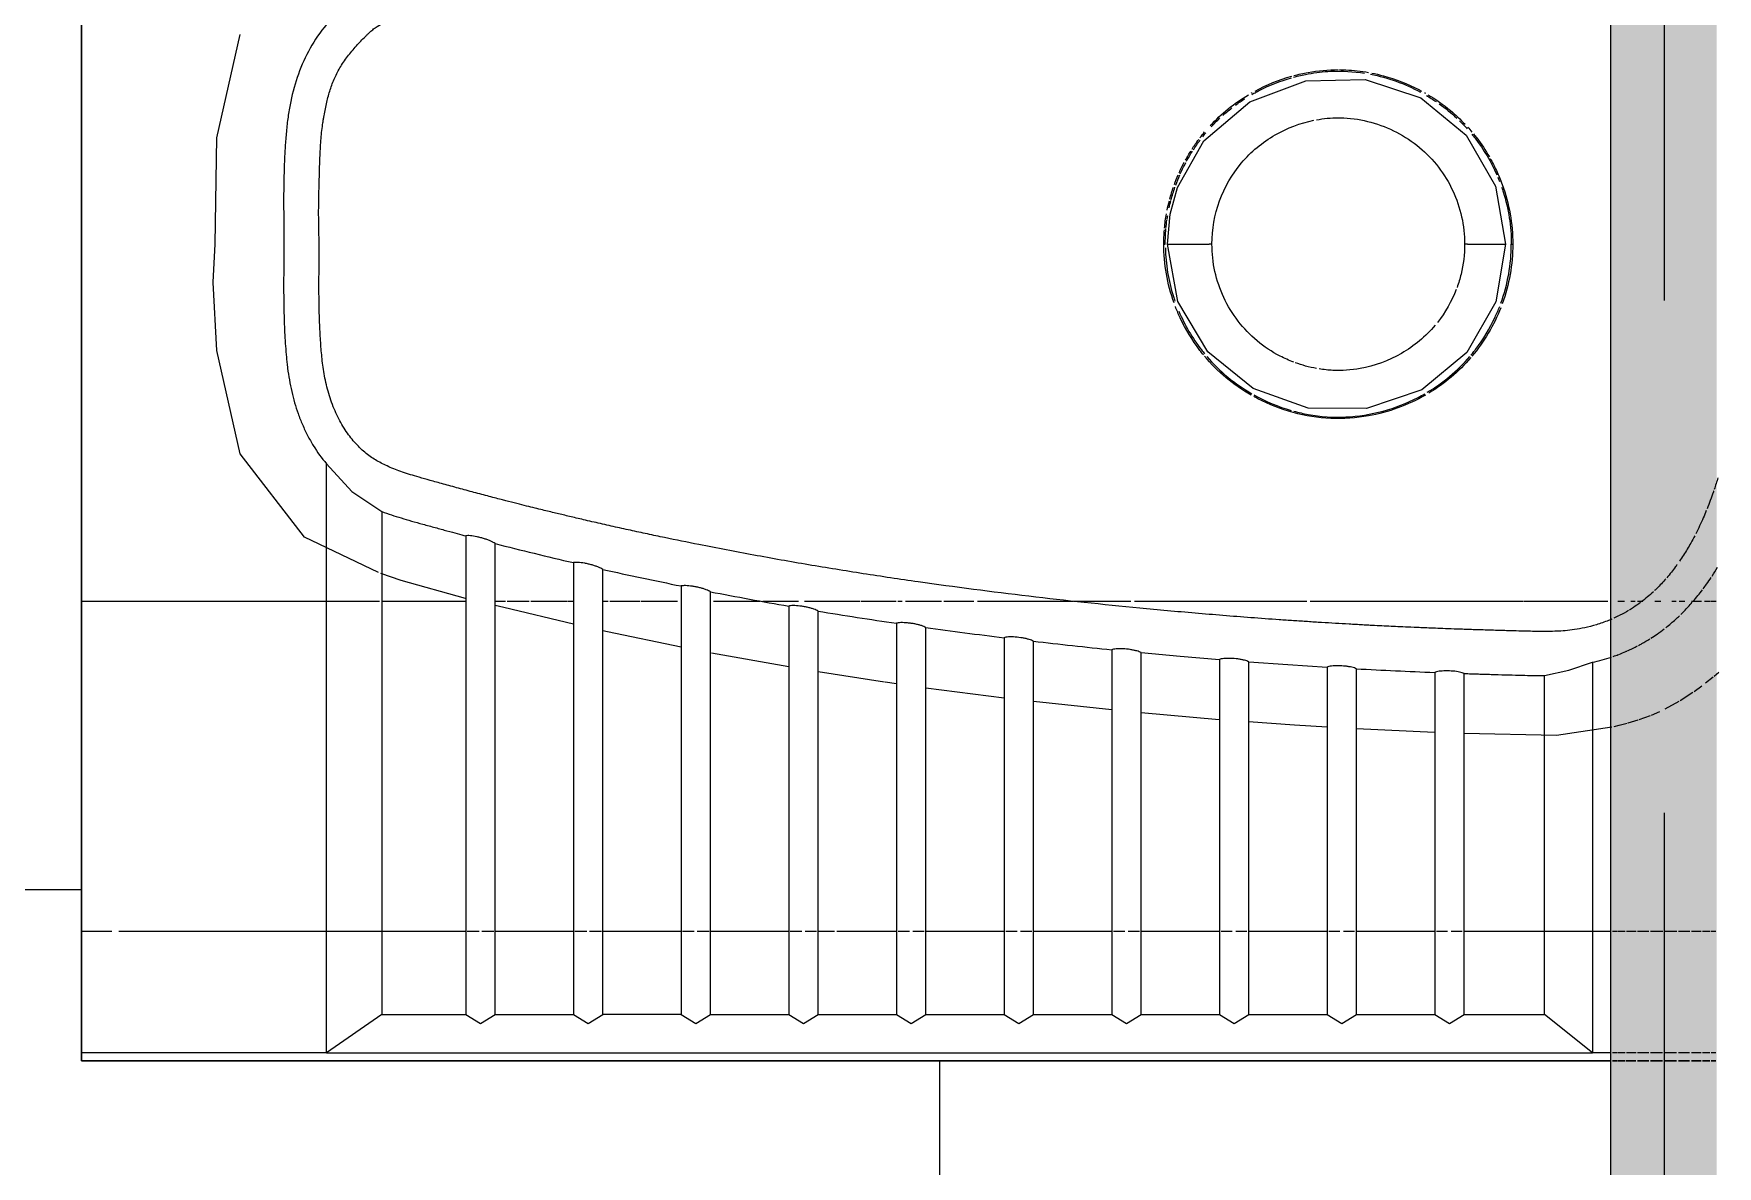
# Model space of a CAD drawing. Header units: millimetres. Extents: x -4000 to 187956, y -58990 to 162485.
# Drawn here: x 11645 to 12166, y 139014 to 139365 of the extents above; entities that cross this region are included whole.
import ezdxf

# ---------------------------------------------------------------- set-up
doc = ezdxf.new("R2010")
doc.units = ezdxf.units.MM
doc.linetypes.add('Dash 1_16_', pattern=[317.5, 158.75, -158.75])
for name, color, linetype, lineweight in [('A-FLOR', 192, 'Continuous', 13), ('A-FLOR-PATT', 8, 'Continuous', 13), ('P-PIPE', 3, 'Continuous', 9), ('P-PIPE-CNTR', 3, 'Continuous', 9), ('P-SANR-FIXT', 6, 'Continuous', 9)]:
    doc.layers.add(name, color=color, linetype=linetype, lineweight=lineweight)

# ---------------------------------------------------------------- blocks, each defined once
blk = doc.blocks.new('WCPan-SquattingPan-Vitra-ArkitektSeries-5952 - CMPX502N-V750-0_000')
at = {"layer": 'P-SANR-FIXT', "color": 253}
for p, q in [((110.55, 114.68), (110.55, 116.21)), ((0, 52.76), (0, 52.99)), ((0, -54.66), (0, -54.43)), ((110.55, -112.6), (110.55, -83.11)), ((110.55, -123.01), (110.55, -113.71)), ((110.55, -134.93), (110.55, -123.75)), ((110.55, -137.32), (110.55, -135.93)), ((110.55, -148.62), (110.55, -137.83)), ((110.55, -166.21), (110.55, -148.92)), ((110.55, -179.1), (110.55, -168.05)), ((110.55, -194.42), (110.55, -179.98)), ((110.55, -216.97), (110.55, -205.52)), ((110.55, -226.51), (110.55, -217.24)), ((110.55, -228.71), (110.55, -227.03)), ((110.55, -239.63), (110.55, -237.81)), ((110.55, -250.97), (110.55, -239.87)), ((110.55, -258.37), (110.55, -251.55)), ((110.55, -262.07), (110.55, -258.87)), ((11.76, -349.37), (0.01, -348.78)), ((32.93, -348.27), (11.92, -349.37)), ((-110.49, -390.25), (110.55, -390.25)), ((212.95, -390.25), (110.55, -390.25)), ((212.95, -390.25), (252.96, -390.25))]:
    blk.add_line(p, q, dxfattribs=at)
at = {"layer": 'P-SANR-FIXT', "color": 13}
for p, q in [((132.65, 117.06), (133.91, 115.59)), ((212.95, 116.15), (212.95, 114.68)), ((252.96, 114.68), (252.96, 116.12)), ((252.96, 112.02), (252.96, 114.32)), ((252.96, 108.57), (252.96, 111.55)), ((252.96, 104.54), (252.96, 108.02)), ((252.96, 100.22), (252.96, 103.95)), ((252.96, 95.89), (252.96, 99.63)), ((252.96, 91.87), (252.96, 95.35)), ((252.96, 88.41), (252.96, 91.39)), ((212.95, 85.55), (212.95, 84.08)), ((252.96, 85.75), (252.96, 88.05)), ((252.96, 84.08), (252.96, 85.53))]:
    blk.add_line(p, q, dxfattribs=at)
at = {"layer": 'P-SANR-FIXT', "color": 243}
for p, q in [((134.1, 115.35), (136.04, 112.94)), ((136.93, 111.77), (138.65, 109.38)), ((212.95, 114.36), (212.95, 112.02)), ((212.95, 111.61), (212.95, 108.57)), ((138.92, 108.99), (141.43, 105.1)), ((141.69, 104.66), (144.05, 100.38)), ((212.95, 108.08), (212.95, 104.54)), ((212.95, 104.02), (212.95, 100.22)), ((212.95, 99.69), (212.95, 95.89)), ((144.85, 98.72), (145.99, 96.11)), ((146.13, 95.75), (147.4, 92.27)), ((212.95, 95.41), (212.95, 91.87)), ((147.5, 91.94), (148.43, 88.87)), ((212.95, 91.45), (212.95, 88.41)), ((110.55, 85.75), (110.55, 87.84)), ((148.5, 88.62), (149.12, 86.21)), ((149.16, 86.05), (149.51, 84.53)), ((212.95, 88.09), (212.95, 85.75))]:
    blk.add_line(p, q, dxfattribs=at)
at = {"layer": 'P-SANR-FIXT', "color": 16}
for p, q in [((250.56, 116.12), (250.56, 114.68)), ((250.56, 114.32), (250.56, 112.02)), ((250.56, 111.56), (250.56, 108.57)), ((250.56, 108.02), (250.56, 104.54)), ((250.56, 103.95), (250.56, 100.22)), ((250.56, 99.63), (250.56, 95.89)), ((250.56, 95.35), (250.56, 91.87)), ((250.56, 91.4), (250.56, 88.41)), ((250.56, 88.05), (250.56, 85.75)), ((250.56, 85.53), (250.56, 84.08))]:
    blk.add_line(p, q, dxfattribs=at)
at = {"layer": 'P-SANR-FIXT', "color": 9}
for p, q in [((110.55, 112.66), (110.55, 114.46)), ((110.55, 108.57), (110.55, 111.74)), ((110.55, 104.72), (110.55, 106.57)), ((110.55, 102.5), (110.55, 103.79)), ((110.55, 97.22), (110.55, 99.08)), ((110.55, 91.87), (110.55, 93.48)), ((110.55, 89.78), (110.55, 91.17))]:
    blk.add_line(p, q, dxfattribs=at)
at = {"layer": 'P-SANR-FIXT', "color": 252}
for p, q in [((212.95, 83.51), (212.95, 38.12)), ((252.96, -390.25), (252.96, 83.51)), ((110.55, 56.6), (110.55, 82.66)), ((110.55, -9.6), (110.55, 56.41)), ((212.95, 37.56), (212.95, 34.16)), ((212.95, 33), (212.95, 29.59)), ((151.27, 29.02), (150.15, 4.79)), ((212.95, 29.03), (212.95, 4.77)), ((212.95, 4.22), (212.95, 0.8)), ((149.63, -4.32), (149, -14.37)), ((212.95, -0.34), (212.95, -3.77)), ((212.95, -4.33), (212.95, -28.59)), ((110.55, -63.98), (110.55, -10.59)), ((149, -14.45), (148.01, -28.61)), ((212.95, -29.13), (212.95, -32.57)), ((212.95, -33.69), (212.95, -37.13)), ((0, -39.97), (0, -40.86)), ((147.31, -37.71), (145.19, -61.94)), ((212.95, -37.68), (212.95, -61.94)), ((212.95, -62.46), (212.95, -65.94)), ((110.55, -82.91), (110.55, -65.09)), ((212.95, -67.02), (212.95, -70.5)), ((144.31, -71.03), (141.71, -95.3)), ((212.95, -71.04), (212.95, -95.3)), ((212.95, -95.8), (212.95, -99.31)), ((212.95, -100.36), (212.95, -103.87)), ((140.63, -104.4), (137.5, -128.65)), ((212.95, -104.39), (212.95, -128.65)), ((212.95, -129.14), (212.95, -132.68)), ((212.95, -133.69), (212.95, -137.24)), ((136.22, -137.75), (135.72, -141.19)), ((212.95, -137.74), (212.95, -156.17)), ((135.69, -141.39), (132.5, -162.01)), ((212.95, -156.87), (212.95, -162)), ((212.95, -162.47), (212.95, -166.05)), ((130.99, -171.1), (126.68, -195)), ((212.95, -167.03), (212.95, -170.61)), ((212.95, -171.1), (212.95, -195.36)), ((212.95, -195.8), (212.95, -199.43)), ((212.95, -200.36), (212.95, -203.99)), ((212.95, -204.45), (212.95, -228.71)), ((212.95, -229.13), (212.95, -232.8)), ((212.95, -233.69), (212.95, -237.36)), ((212.95, -237.81), (212.95, -262.07)), ((212.95, -262.46), (212.95, -266.18)), ((110.55, -297.17), (110.55, -271.16)), ((212.95, -267.01), (212.95, -270.74)), ((212.95, -271.16), (212.95, -378.62)), ((110.55, -390.25), (110.55, -297.89)), ((64.91, -341.07), (32.93, -348.27)), ((212.95, -380.83), (212.95, -390.25)), ((250.56, -390.25), (252.96, -390.25))]:
    blk.add_line(p, q, dxfattribs=at)
at = {"layer": 'P-SANR-FIXT', "color": 250}
for p, q in [((250.56, 83.51), (250.56, 77.95)), ((129.51, 77.95), (250.56, 77.95)), ((250.56, 77.95), (238.61, 63.05)), ((250.56, -314.32), (250.56, 77.95)), ((238.61, 63.05), (133.65, 63.05)), ((238.61, 38.12), (238.61, 63.05)), ((0, 39.21), (0, 38.3)), ((238.61, 38.12), (133, 38.12)), ((132.67, 29.03), (238.61, 29.03)), ((238.61, 4.77), (238.61, 29.03)), ((238.61, 4.77), (131.54, 4.77)), ((131.02, -4.33), (238.61, -4.33)), ((238.61, -28.59), (238.61, -4.33)), ((238.61, -28.59), (129.37, -28.59)), ((128.66, -37.68), (238.61, -37.68)), ((238.61, -61.94), (238.61, -37.68)), ((238.61, -61.94), (126.53, -61.94)), ((125.63, -71.04), (238.61, -71.04)), ((238.61, -95.3), (238.61, -71.04)), ((238.61, -95.3), (123, -95.3)), ((121.91, -104.39), (238.61, -104.39)), ((238.61, -128.65), (238.61, -104.39)), ((238.61, -128.65), (118.75, -128.65)), ((117.45, -137.74), (238.61, -137.74)), ((238.61, -162), (238.61, -137.74)), ((238.61, -162), (113.67, -162)), ((112.13, -171.1), (238.61, -171.1)), ((238.61, -195.36), (238.61, -171.1)), ((238.61, -195.36), (107.69, -195.36)), ((105.9, -204.45), (238.61, -204.45)), ((238.61, -204.45), (238.61, -228.71)), ((238.61, -228.71), (100.75, -228.71)), ((98.67, -237.81), (238.61, -237.81)), ((238.61, -262.07), (238.61, -237.81)), ((238.61, -262.07), (92.74, -262.07)), ((90.37, -271.16), (238.61, -271.16)), ((238.61, -297.17), (238.61, -271.16)), ((82.82, -297.17), (238.61, -297.17)), ((238.61, -297.17), (250.56, -314.32)), ((250.56, -314.32), (68.02, -314.32)), ((250.56, -314.32), (250.56, -390.25)), ((250.56, -390.25), (-250.56, -390.25))]:
    blk.add_line(p, q, dxfattribs=at)
at = {"layer": 'P-SANR-FIXT', "color": 254}
for p, q in [((0, 52.99), (0, 53.21)), ((0, -54.89), (0, -54.66))]:
    blk.add_line(p, q, dxfattribs=at)
at = {"layer": 'P-SANR-FIXT', "color": 252, "flags": 128}
for points in [[(149.64, 83.95), (152.19, 66.81), (151.63, 38.12)], [(124.85, -204.47), (120.1, -227.27), (119.78, -228.72)], [(117.74, -237.83), (112.6, -259.36), (111.93, -262.08)], [(109.75, -271.26), (104.15, -291.21), (102, -297.45)], [(101.74, -298.21), (90.78, -321.14), (64.92, -341.06)], [(0.01, -348.78), (-32.91, -348.27), (-64.9, -341.07)]]:
    blk.add_lwpolyline(points, dxfattribs=at)
at = {"layer": 'P-SANR-FIXT', "color": 250, "flags": 128}
for points in [[(133.65, 63.05), (131.99, 70.57), (129.51, 77.95)], [(0, -53.77), (-9.27, -52.94), (-17.51, -50.68), (-31.97, -42.5), (-44.1, -28.22), (-50.58, -10.93), (-50.98, 7.48), (-45.36, 24.77), (-33.81, 38.73), (-18, 47.85), (0, 51.01)], [(0, 51.01), (17.83, 47.93), (33.56, 38.99), (45.09, 25.06), (50.96, 7.94), (50.77, -10.15), (44.67, -27.2), (33.31, -41.29), (17.8, -50.59), (0, -53.77)], [(238.61, 29.03), (241.4, 33.57), (238.61, 38.12)], [(238.61, -4.33), (241.4, 0.22), (238.61, 4.77)], [(129.37, -28.59), (130.24, -16.46), (131.02, -4.33)], [(238.61, -37.68), (241.4, -33.13), (238.61, -28.59)], [(126.53, -61.94), (127.64, -49.82), (128.66, -37.68)], [(238.61, -71.04), (241.4, -66.49), (238.61, -61.94)], [(238.61, -104.39), (241.4, -99.84), (238.61, -95.3)], [(238.61, -137.74), (241.4, -133.2), (238.61, -128.65)], [(238.61, -171.1), (241.4, -166.55), (238.61, -162)], [(238.61, -204.45), (241.4, -199.91), (238.61, -195.36)], [(238.61, -237.81), (241.4, -233.26), (238.61, -228.71)], [(238.61, -271.16), (241.4, -266.61), (238.61, -262.07)], [(68.02, -314.32), (76.62, -306.47), (82.82, -297.17)]]:
    blk.add_lwpolyline(points, dxfattribs=at)
at = {"layer": 'P-SANR-FIXT', "color": 250}
blk.add_arc((-1176.21, 51.26), 1307.39, 350.61189, 351.68789, dxfattribs=at)
at = {"layer": 'P-SANR-FIXT', "color": 16}
for points in [[(72.39, 116.77), (73.59, 116.41), (74.78, 116.02), (75.97, 115.62)], [(102.86, 114.96), (101.94, 115.55), (101.02, 116.13), (100.08, 116.69)], [(110.59, 109.15), (109.45, 110.13), (108.28, 111.08), (107.08, 111.99)], [(107.68, 96.79), (108.78, 95.59), (109.84, 94.34), (110.82, 93.04)], [(113.49, 89.08), (114.03, 88.19), (114.52, 87.29), (114.98, 86.4)], [(125.97, 88.76), (125.51, 89.81), (125, 90.85), (124.47, 91.88)], [(115.06, 86.24), (115.34, 85.68), (115.61, 85.11), (115.87, 84.55)], [(127.7, 84.36), (127.52, 84.88), (127.34, 85.4), (127.14, 85.92)]]:
    blk.add_open_spline(points, degree=3, dxfattribs=at)
for points, knots in [([(76.39, 115.48), (76.51, 115.44), (78.39, 114.79), (80.26, 114.1), (82, 113.4)], [0.13170914, 0.13170914, 0.13170914, 0.13170914, 0.13235294, 0.14193595, 0.14193595, 0.14193595, 0.14193595]), ([(82.56, 113.18), (83.3, 112.88), (85.7, 111.86), (88.08, 110.75), (89.7, 109.92)], [0.14296488, 0.14296488, 0.14296488, 0.14296488, 0.14705882, 0.15626048, 0.15626048, 0.15626048, 0.15626048]), ([(90.36, 109.58), (91.11, 109.19), (93.13, 108.1), (95.75, 106.53), (97.58, 105.32), (98.2, 104.9)], [0.15750719, 0.15750719, 0.15750719, 0.15750719, 0.16176471, 0.16911765, 0.17294176, 0.17294176, 0.17294176, 0.17294176]), ([(106.76, 112.23), (106.29, 112.58), (105.12, 113.43), (103.94, 114.24), (103.23, 114.71)], [0.27409408, 0.27409408, 0.27409408, 0.27409408, 0.28571429, 0.30223868, 0.30223868, 0.30223868, 0.30223868]), ([(114.75, 105.24), (114.4, 105.6), (113.17, 106.84), (111.89, 108.02), (110.95, 108.84)], [0.20446404, 0.20446404, 0.20446404, 0.20446404, 0.21428571, 0.23883599, 0.23883599, 0.23883599, 0.23883599]), ([(118.83, 100.59), (118.37, 101.17), (117.17, 102.64), (115.9, 104.04), (115.11, 104.87)], [0.16426312, 0.16426312, 0.16426312, 0.16426312, 0.17857143, 0.20108707, 0.20108707, 0.20108707, 0.20108707]), ([(99.21, 104.19), (99.44, 104.02), (100.84, 103), (102.22, 101.91), (103.36, 100.93)], [0.17502902, 0.17502902, 0.17502902, 0.17502902, 0.176470588, 0.183823529, 0.183823529, 0.183823529, 0.183823529]), ([(103.65, 100.68), (104.69, 99.78), (105.95, 98.6), (107.16, 97.34), (107.38, 97.1)], [0.184444252, 0.184444252, 0.184444252, 0.184444252, 0.191176471, 0.19276266, 0.19276266, 0.19276266, 0.19276266]), ([(122.06, 96.04), (121.66, 96.67), (120.72, 98.07), (119.73, 99.43), (119.16, 100.17)], [0.12839655, 0.12839655, 0.12839655, 0.12839655, 0.14285714, 0.16082034, 0.16082034, 0.16082034, 0.16082034]), ([(124.31, 92.18), (124.13, 92.52), (123.48, 93.71), (122.79, 94.89), (122.27, 95.71)], [0.0995743, 0.0995743, 0.0995743, 0.0995743, 0.10714286, 0.12589603, 0.12589603, 0.12589603, 0.12589603]), ([(111.04, 92.75), (111.55, 92.05), (112.35, 90.92), (113.08, 89.77), (113.35, 89.32)], [0.201773475, 0.201773475, 0.201773475, 0.201773475, 0.205882353, 0.20841474, 0.20841474, 0.20841474, 0.20841474]), ([(127.08, 86.07), (126.8, 86.82), (126.46, 87.63), (126.11, 88.44), (126.08, 88.53)], [0.05583256, 0.05583256, 0.05583256, 0.05583256, 0.07142857, 0.07315358, 0.07315358, 0.07315358, 0.07315358])]:
    blk.add_open_spline(points, degree=3, knots=knots, dxfattribs=at)
at = {"layer": 'P-SANR-FIXT', "color": 250}
for points, knots in [([(116.14, 83.92), (116.29, 83.58), (116.97, 81.95), (117.97, 79.09), (118.88, 75.48), (119.45, 72.3), (119.77, 69.47), (119.93, 66.83), (119.98, 64.71), (119.99, 63.03), (119.99, 62.01), (119.98, 61.16), (119.97, 60.06), (119.93, 58.25), (119.86, 55.26), (119.75, 51.42), (119.64, 47.54), (119.53, 44.03), (119.42, 40.71), (119.29, 36.98), (119.11, 31.92), (118.92, 26.93), (118.73, 22.47), (118.58, 19.03), (118.44, 16.16), (118.31, 13.45), (118.19, 10.96), (118.07, 8.66), (117.96, 6.69), (117.85, 4.57), (117.69, 1.79), (117.49, -1.72), (117.23, -5.98), (116.95, -10.31), (116.66, -14.74), (116.26, -20.61), (115.51, -30.84), (114.35, -45.2), (112.27, -68.07), (109.21, -96.69), (105.5, -125.36), (102.12, -148.02), (99.36, -165), (96.36, -181.94), (93.51, -196.84), (91.28, -207.81), (89.79, -214.88), (88.65, -220.17), (87.48, -225.47), (86.49, -229.85), (85.66, -233.44), (84.91, -236.67), (84.11, -240.05), (83.22, -243.76), (82.25, -247.78), (81.22, -251.94), (80.18, -256.07), (79.26, -259.65), (78.18, -263.8), (76.91, -268.61), (75.82, -272.63), (74.96, -275.78), (74.1, -278.92), (73.15, -282.36), (72.21, -285.67), (71.41, -288.37), (70.37, -291.52), (69.25, -294.43), (68.05, -296.98), (67.13, -298.69), (66.09, -300.32), (64.44, -302.55), (61.91, -305.27), (58.14, -308.26), (54.39, -310.43), (51.04, -311.95), (47.42, -313.32), (42.84, -314.6), (38.33, -315.36), (34.88, -315.75), (31.62, -316.04), (27.15, -316.34), (22.37, -316.52), (18.42, -316.6), (14.39, -316.65), (9.97, -316.64), (5.12, -316.57), (1.82, -316.53), (0, -316.53)], [0.2186412, 0.2186412, 0.2186412, 0.2186412, 0.2205882, 0.2279412, 0.2352941, 0.2426471, 0.25, 0.2573529, 0.2647059, 0.2683824, 0.2720588, 0.2738971, 0.2757353, 0.2794118, 0.2830882, 0.2867647, 0.2904412, 0.2922794, 0.2941176, 0.2977941, 0.3014706, 0.3088235, 0.3161765, 0.3235294, 0.3308824, 0.3382353, 0.3455882, 0.3492647, 0.3529412, 0.3566176, 0.3602941, 0.3676471, 0.375, 0.3823529, 0.3897059, 0.3970588, 0.4117647, 0.4411765, 0.4705882, 0.5294118, 0.5882353, 0.6176471, 0.6470588, 0.6764706, 0.7058824, 0.7242647, 0.7334559, 0.7426471, 0.7518382, 0.7610294, 0.765625, 0.7702206, 0.7794118, 0.7886029, 0.7977941, 0.8069853, 0.8115809, 0.8161765, 0.8207721, 0.8253676, 0.8299632, 0.832261, 0.8345588, 0.8391544, 0.84375, 0.8483456, 0.8529412, 0.8621324, 0.8667279, 0.8713235, 0.8759191, 0.8805147, 0.8897059, 0.8988971, 0.9080882, 0.9126838, 0.9172794, 0.9264706, 0.9356618, 0.9402574, 0.9448529, 0.9540441, 0.9632353, 0.9678309, 0.9724265, 0.9816176, 0.9908088, 1, 1, 1, 1]), ([(0, -316.53), (-2.57, -316.65), (-6.63, -316.75), (-12.49, -316.73), (-17.03, -316.62), (-22.03, -316.49), (-27.44, -316.33), (-31.89, -316.08), (-35.25, -315.76), (-37.21, -315.49), (-38.69, -315.25), (-40.15, -315), (-42.63, -314.54), (-45.97, -313.77), (-49.1, -312.78), (-51.51, -311.78), (-53.28, -310.94), (-55.05, -309.93), (-57.41, -308.36), (-60.28, -306.11), (-62.85, -303.76), (-64.39, -302.23), (-65.18, -301.4), (-65.73, -300.82), (-66.22, -300.25), (-66.81, -299.51), (-67.67, -298.23), (-68.35, -296.82), (-68.87, -295.48), (-69.15, -294.67), (-69.37, -294.04), (-69.54, -293.58), (-69.69, -293.2), (-69.81, -292.91), (-69.94, -292.61), (-70.09, -292.26), (-70.31, -291.73), (-70.54, -291.12), (-70.78, -290.45), (-70.99, -289.81), (-71.19, -289.15), (-71.39, -288.44), (-71.61, -287.68), (-71.89, -286.73), (-72.14, -285.92), (-72.3, -285.45), (-72.45, -285.02), (-72.63, -284.48), (-72.87, -283.64), (-73.24, -282.3), (-73.68, -280.62), (-74.15, -278.85), (-74.56, -277.26), (-75.02, -275.49), (-75.69, -273.02), (-77.01, -268.32), (-79.26, -260.33), (-81.89, -250.19), (-84.17, -240.47), (-85.92, -232.4), (-87.84, -223.11), (-90.01, -212.53), (-92.31, -201.03), (-94.68, -188.88), (-97.05, -176.38), (-99.34, -163.8), (-101.12, -153.5), (-102.43, -145.49), (-103.34, -139.7), (-104.2, -133.91), (-105.33, -125.94), (-106.67, -115.71), (-108.18, -103.26), (-110.06, -86.83), (-112.11, -67.27), (-114.14, -47.68), (-115.47, -34.04), (-116.07, -25.77), (-116.42, -20.03), (-116.64, -15.92), (-116.84, -12.43), (-117.01, -9.49), (-117.15, -7.15), (-117.31, -4.76), (-117.5, -1.64), (-117.72, 2.21), (-117.96, 6.71), (-118.26, 12.58), (-118.59, 19.7), (-118.95, 27.84), (-119.28, 36.03), (-119.56, 44.17), (-119.79, 51.56), (-119.92, 57.74), (-120.01, 61.98), (-120.06, 64.86), (-120, 66.8), (-119.87, 68.43), (-119.72, 69.84), (-119.54, 71.34), (-119.29, 73.25), (-119.03, 74.82), (-118.79, 75.93), (-118.76, 76.09)], [-1, -1, -1, -1, -0.9761905, -0.9642857, -0.952381, -0.9404762, -0.9285714, -0.9166667, -0.9107143, -0.9047619, -0.9017857, -0.8988095, -0.8928571, -0.8809524, -0.8690476, -0.8630952, -0.8571429, -0.8511905, -0.8452381, -0.8333333, -0.8214286, -0.8154762, -0.8125, -0.8095238, -0.8065476, -0.8035714, -0.797619, -0.7857143, -0.7797619, -0.7738095, -0.7708333, -0.7678571, -0.764881, -0.7633929, -0.7619048, -0.7589286, -0.7559524, -0.75, -0.7440476, -0.7380952, -0.7321429, -0.7261905, -0.7202381, -0.7142857, -0.7083333, -0.702381, -0.6964286, -0.6904762, -0.6845238, -0.6785714, -0.672619, -0.6696429, -0.6666667, -0.6636905, -0.6607143, -0.6547619, -0.6428571, -0.6309524, -0.625, -0.6190476, -0.6130952, -0.6071429, -0.6011905, -0.5952381, -0.5892857, -0.5833333, -0.577381, -0.5744048, -0.5714286, -0.5684524, -0.5654762, -0.5595238, -0.5535714, -0.547619, -0.5357143, -0.5238095, -0.5119048, -0.5, -0.4940476, -0.4880952, -0.4821429, -0.4791667, -0.4761905, -0.4732143, -0.4702381, -0.4642857, -0.4583333, -0.452381, -0.4404762, -0.4285714, -0.4166667, -0.4047619, -0.3928571, -0.3809524, -0.3690476, -0.3571429, -0.3452381, -0.3392857, -0.3333333, -0.327381, -0.3214286, -0.3095238, -0.3074366, -0.3074366, -0.3074366, -0.3074366]), ([(133, 38.12), (133.02, 38.49), (133.05, 39.59), (133.13, 41.91), (133.21, 44.37), (133.3, 47.23), (133.41, 50.94), (133.53, 55.18), (133.61, 58.72), (133.65, 60.9), (133.65, 62.09), (133.65, 62.73), (133.65, 63.05)], [0, 0, 0, 0, 0.125, 0.25, 0.3125, 0.375, 0.5, 0.625, 0.75, 0.875, 0.9375, 1, 1, 1, 1]), ([(-39.13, -0.84), (-39.13, -0.27), (-39.06, 3.14), (-38.06, 9.35), (-34.93, 17.36), (-30.2, 24.53), (-24.02, 30.46), (-14.2, 36.38), (-5.7, 38.33), (0, 38.3)], [0.5, 0.5, 0.5, 0.5, 0.5138889, 0.5833333, 0.6527778, 0.7222222, 0.7916667, 0.8611111, 1, 1, 1, 1]), ([(133, 38.12), (132.92, 37.97), (132.77, 37.58), (132.49, 36.52), (132.24, 34.77), (132.15, 32.41), (132.3, 30.29), (132.53, 29.34), (132.67, 29.03)], [0, 0, 0, 0, 0.1, 0.2, 0.4, 0.6, 0.8, 1, 1, 1, 1]), ([(29.95, 24.32), (31.4, 22.57), (35.32, 16.94), (38.7, 7.72), (39.32, -1.11), (38.89, -5.34), (38.67, -6.73)], [0.2777778, 0.2777778, 0.2777778, 0.2777778, 0.3333333, 0.4444444, 0.5138889, 0.5482288, 0.5482288, 0.5482288, 0.5482288]), ([(131.54, 4.77), (131.46, 4.61), (131.3, 4.22), (131.07, 3.43), (130.89, 2.48), (130.69, 1.04), (130.57, -0.93), (130.67, -3.06), (130.88, -4.01), (131.02, -4.33)], [0, 0, 0, 0, 0.1, 0.2, 0.3, 0.4, 0.6, 0.8, 1, 1, 1, 1]), ([(0, -39.97), (-9.12, -40.02), (-22.72, -35.02), (-34.35, -20.99), (-37.52, -12.61), (-38.37, -8.4)], [0, 0, 0, 0, 0.2222222, 0.3333333, 0.437997, 0.437997, 0.437997, 0.437997]), ([(36.56, -14.64), (36.01, -16.09), (34.21, -20.12), (30.2, -26.2), (24.02, -32.13), (14.2, -38.06), (5.7, -40), (0, -39.97)], [0.6149337, 0.6149337, 0.6149337, 0.6149337, 0.6527778, 0.7222222, 0.7916667, 0.8611111, 1, 1, 1, 1]), ([(129.37, -28.59), (129.28, -28.74), (129.12, -29.13), (128.88, -29.92), (128.67, -30.87), (128.44, -32.31), (128.29, -34.28), (128.34, -36.41), (128.54, -37.37), (128.66, -37.68)], [0, 0, 0, 0, 0.1, 0.2, 0.3, 0.4, 0.6, 0.8, 1, 1, 1, 1]), ([(126.53, -61.94), (126.43, -62.1), (126.26, -62.48), (126, -63.27), (125.78, -64.22), (125.52, -65.66), (125.32, -67.62), (125.34, -69.76), (125.51, -70.72), (125.63, -71.04)], [0, 0, 0, 0, 0.1, 0.2, 0.3, 0.4, 0.6, 0.8, 1, 1, 1, 1]), ([(123, -95.3), (122.9, -95.45), (122.72, -95.84), (122.45, -96.62), (122.2, -97.57), (121.92, -99), (121.68, -100.97), (121.65, -103.11), (121.8, -104.07), (121.91, -104.39)], [0, 0, 0, 0, 0.1, 0.2, 0.3, 0.4, 0.6, 0.8, 1, 1, 1, 1]), ([(118.75, -128.65), (118.65, -128.81), (118.46, -129.19), (118.17, -129.97), (117.9, -130.92), (117.66, -131.99), (117.47, -133.13), (117.28, -134.67), (117.21, -136.46), (117.34, -137.43), (117.45, -137.74)], [0, 0, 0, 0, 0.1, 0.2, 0.3, 0.4, 0.5, 0.6, 0.8, 1, 1, 1, 1]), ([(113.67, -162), (113.57, -162.16), (113.37, -162.55), (113.06, -163.33), (112.76, -164.27), (112.5, -165.34), (112.27, -166.47), (112.04, -168.01), (111.93, -169.81), (112.03, -170.78), (112.13, -171.1)], [0, 0, 0, 0, 0.1, 0.2, 0.3, 0.4, 0.5, 0.6, 0.8, 1, 1, 1, 1]), ([(107.69, -195.36), (107.59, -195.51), (107.37, -195.9), (107.04, -196.68), (106.72, -197.62), (106.42, -198.68), (106.17, -199.82), (105.9, -201.35), (105.73, -203.15), (105.81, -204.13), (105.9, -204.45)], [0, 0, 0, 0, 0.1, 0.2, 0.3, 0.4, 0.5, 0.6, 0.8, 1, 1, 1, 1]), ([(100.75, -228.71), (100.64, -228.87), (100.41, -229.26), (100.05, -230.03), (99.7, -230.97), (99.38, -232.03), (99.08, -233.16), (98.77, -234.69), (98.54, -236.5), (98.59, -237.48), (98.67, -237.81)], [0, 0, 0, 0, 0.1, 0.2, 0.3, 0.4, 0.5, 0.6, 0.8, 1, 1, 1, 1]), ([(92.74, -262.07), (92.63, -262.22), (92.39, -262.61), (92, -263.38), (91.62, -264.32), (91.26, -265.37), (90.93, -266.5), (90.56, -268.03), (90.27, -269.84), (90.29, -270.84), (90.37, -271.16)], [0, 0, 0, 0, 0.1, 0.2, 0.3, 0.4, 0.5, 0.6, 0.8, 1, 1, 1, 1]), ([(82.82, -297.17), (83.19, -296.17), (83.9, -294.18), (84.83, -291.21), (85.76, -288.01), (86.74, -284.5), (87.81, -280.6), (89.16, -275.66), (89.96, -272.69), (90.37, -271.16)], [0, 0, 0, 0, 0.125, 0.25, 0.375, 0.5, 0.625, 0.75, 1, 1, 1, 1]), ([(-68.03, -314.31), (-65.74, -316.27), (-60.79, -319.64), (-52.79, -323.22), (-45.65, -325.2), (-39.97, -326.19), (-35.43, -326.72), (-30.78, -327.09), (-26.09, -327.34), (-21.34, -327.5), (-16.54, -327.58), (-12.03, -327.59), (-6.41, -327.54), (-2.54, -327.48), (0, -327.48)], [0, 0, 0, 0, 0.125, 0.25, 0.375, 0.4375, 0.5, 0.5625, 0.625, 0.6875, 0.75, 0.8125, 0.875, 1, 1, 1, 1]), ([(0, -327.48), (2.52, -327.48), (5.85, -327.54), (10.4, -327.58), (14, -327.59), (17.77, -327.56), (21.35, -327.49), (24.76, -327.39), (28.16, -327.24), (31.64, -327.02), (34.43, -326.79), (36.62, -326.57), (38.99, -326.3), (43.33, -325.66), (48.02, -324.57), (52.47, -323.14), (55.92, -321.79), (59.29, -320.2), (63.48, -317.84), (66.31, -315.78), (68.02, -314.32)], [0, 0, 0, 0, 0.1, 0.15, 0.2, 0.25, 0.3, 0.35, 0.4, 0.45, 0.5, 0.525, 0.55, 0.6, 0.7, 0.75, 0.8, 0.85, 0.9, 1, 1, 1, 1])]:
    blk.add_open_spline(points, degree=3, knots=knots, dxfattribs=at)
for points in [[(129.51, 77.95), (129.08, 79.91), (128.54, 81.85), (127.9, 83.77)], [(0, 39.48), (0, 39.62), (0, 40), (0, 40.89), (0, 42.06), (0, 43.48), (0, 45.13), (0, 46.96), (0, 48.93), (0, 50.32), (0, 51.01)], [(0, 38.3), (3.15, 38.32), (6.29, 37.93), (9.34, 37.18)], [(14.07, 35.68), (17.72, 34.27), (21.16, 32.32), (24.23, 29.9)], [(131.54, 4.77), (131.77, 8.86), (132.17, 16.89), (132.51, 24.93), (132.67, 29.03)], [(0, -53.77), (0, -53.03), (0, -51.54), (0, -49.4), (0, -47.4), (0, -45.58), (0, -44.01), (0, -42.72), (0, -41.73), (0, -41.3), (0, -41.15)], [(123, -95.3), (123.47, -91.26), (124.37, -83.17), (125.22, -75.08), (125.63, -71.04)], [(118.75, -128.65), (119.31, -124.61), (120.4, -116.53), (121.42, -108.44), (121.91, -104.39)], [(107.69, -195.36), (108.47, -191.32), (109.99, -183.24), (111.43, -175.15), (112.13, -171.1)], [(100.75, -228.71), (101.65, -224.68), (103.41, -216.6), (105.08, -208.51), (105.9, -204.45)], [(92.74, -262.07), (93.78, -258.04), (95.8, -249.96), (97.73, -241.86), (98.67, -237.81)]]:
    blk.add_open_spline(points, degree=3, dxfattribs=at)
at = {"layer": 'P-SANR-FIXT', "color": 252}
for points in [[(-18.43, 49.96), (-12.54, 52.11), (-6.28, 53.25), (0, 53.21)], [(-16.18, 50.25), (-10.95, 51.92), (-5.49, 52.79), (0, 52.76)], [(0, 53.21), (6.3, 53.25), (12.57, 52.11), (18.48, 49.95)], [(18.32, 49.52), (12.46, 51.66), (6.24, 52.8), (0, 52.76)], [(-32.78, 41.56), (-29.31, 44.24), (-25.5, 46.49), (-21.47, 48.25)], [(19.68, 49.49), (25.14, 47.35), (30.26, 44.33), (34.74, 40.57)], [(-38.19, 36.75), (-37.39, 37.57), (-36.55, 38.37), (-35.69, 39.14)], [(-36.26, 39.25), (-35.76, 39.7), (-35.25, 40.14), (-34.73, 40.57)], [(9.34, 37.18), (10.71, 36.84), (12.06, 36.43), (13.38, 35.94)], [(35.16, 40.21), (39.48, 36.5), (43.19, 32.09), (46.13, 27.22)], [(-43.45, 30.46), (-42.1, 32.35), (-40.63, 34.15), (-39.05, 35.85)], [(-46.92, 25.87), (-46.86, 25.97), (-46.81, 26.07), (-46.75, 26.18)], [(-46.07, 26.44), (-45.46, 27.46), (-44.82, 28.47), (-44.15, 29.46)], [(25.14, 29.16), (26.88, 27.69), (28.49, 26.07), (29.95, 24.32)], [(-52.62, 9.14), (-51.58, 14.54), (-49.7, 19.79), (-47.09, 24.63)], [(-53.2, -10.2), (-53.76, -7.11), (-54.05, -3.97), (-54.05, -0.83)], [(-38.52, -7.63), (-38.92, -5.39), (-39.13, -3.11), (-39.13, -0.84)], [(-52.21, -14.63), (-52.6, -13.17), (-52.93, -11.69), (-53.2, -10.2)], [(-51.72, -14.69), (-52.1, -13.28), (-52.43, -11.85), (-52.7, -10.41)], [(38.52, -7.62), (38.32, -8.74), (37.81, -10.96), (37.12, -13.13), (36.73, -14.2)], [(-47.42, -26.64), (-49.37, -23.04), (-50.92, -19.22), (-52.03, -15.28)], [(46.69, -27.03), (48.73, -23.37), (50.35, -19.47), (51.51, -15.44)], [(-46.36, -27.62), (-46.6, -27.18), (-46.85, -26.75), (-47.08, -26.3)], [(-46.75, -27.84), (-46.81, -27.74), (-46.86, -27.65), (-46.92, -27.55)], [(-36.72, -40.49), (-40.43, -37.04), (-43.65, -33.05), (-46.25, -28.69)], [(-43.08, -32.66), (-43.77, -31.73), (-44.42, -30.77), (-45.04, -29.79)], [(46.75, -27.85), (45.19, -30.58), (41.59, -35.77), (37.14, -40.23), (34.73, -42.25)], [(34.8, -41.6), (39.41, -37.65), (43.32, -32.89), (46.36, -27.62)], [(-36.39, -40.18), (-37.32, -39.32), (-38.22, -38.43), (-39.08, -37.5)], [(-32.89, -43.73), (-33.52, -43.25), (-34.14, -42.75), (-34.74, -42.24)], [(-29.44, -46.16), (-30.46, -45.5), (-31.45, -44.81), (-32.42, -44.08)], [(-29.17, -45.78), (-30.25, -45.09), (-31.3, -44.35), (-32.32, -43.58)], [(-25.99, -48.22), (-26.98, -47.68), (-27.95, -47.11), (-28.9, -46.51)], [(-25.67, -47.87), (-26.74, -47.28), (-27.8, -46.66), (-28.83, -46)], [(20.77, -50.23), (25.06, -48.42), (29.12, -46.07), (32.79, -43.23)], [(-22.06, -50.16), (-23.17, -49.67), (-24.27, -49.13), (-25.35, -48.56)], [(-18.48, -51.62), (-19.49, -51.25), (-20.49, -50.85), (-21.48, -50.42)], [(-18.32, -51.19), (-19.37, -50.81), (-20.41, -50.39), (-21.43, -49.94)], [(-13.96, -53.05), (-15.2, -52.72), (-16.43, -52.34), (-17.65, -51.91)], [(-13.68, -52.66), (-15, -52.3), (-16.31, -51.9), (-17.6, -51.45)], [(18.2, -51.72), (12.37, -53.82), (6.2, -54.92), (0, -54.89)], [(1.16, -54.42), (6.26, -54.34), (11.32, -53.47), (16.18, -51.92)], [(-11.25, -53.24), (-12, -53.08), (-12.75, -52.9), (-13.5, -52.7)], [(-10.52, -53.86), (-11.51, -53.66), (-12.49, -53.44), (-13.46, -53.18)], [(-4.98, -54.67), (-6.45, -54.54), (-7.91, -54.34), (-9.36, -54.08)], [(-7.66, -53.89), (-8.08, -53.83), (-8.49, -53.77), (-8.9, -53.7)], [(-4.82, -54.23), (-5.7, -54.15), (-6.59, -54.05), (-7.47, -53.92)], [(0, -54.43), (-1.54, -54.44), (-3.08, -54.38), (-4.61, -54.25)], [(0, -54.89), (-1.47, -54.9), (-2.93, -54.84), (-4.4, -54.72)]]:
    blk.add_open_spline(points, degree=3, dxfattribs=at)
for points, knots in [([(-26.58, 46.21), (-25.35, 46.9), (-22.7, 48.26), (-19.95, 49.41), (-18.47, 49.95)], [0.8362703, 0.8362703, 0.8362703, 0.8362703, 0.86111111, 0.88888889, 0.88888889, 0.88888889, 0.88888889]), ([(33.27, 41.18), (33.06, 41.35), (29.76, 43.91), (25.12, 46.71), (20.41, 48.72), (19.28, 49.16)], [0.78673632, 0.78673632, 0.78673632, 0.78673632, 0.79166667, 0.86111111, 0.88277509, 0.88277509, 0.88277509, 0.88277509]), ([(-34.19, 41.03), (-33.76, 41.37), (-31.48, 43.17), (-29.06, 44.79), (-27.01, 45.96)], [0.78197225, 0.78197225, 0.78197225, 0.78197225, 0.79166667, 0.83333333, 0.83333333, 0.83333333, 0.83333333]), ([(-46.3, 26.95), (-44.84, 29.39), (-42, 33.43), (-38.64, 37.01), (-37.13, 38.43)], [0.67191093, 0.67191093, 0.67191093, 0.67191093, 0.72222222, 0.7588111, 0.7588111, 0.7588111, 0.7588111]), ([(45.9, 26.73), (44.46, 29.15), (41.12, 33.89), (37.04, 38.01), (34.79, 39.93)], [0.6720379, 0.6720379, 0.6720379, 0.6720379, 0.7222222, 0.7750486, 0.7750486, 0.7750486, 0.7750486]), ([(46.75, 26.17), (49.88, 20.72), (53.46, 10.97), (54.45, -3.21), (52.56, -14.92), (49.52, -22.72), (47.45, -26.59), (47.23, -26.99)], [0.3333333, 0.3333333, 0.3333333, 0.3333333, 0.4444444, 0.5138889, 0.5833333, 0.6527778, 0.6609006, 0.6609006, 0.6609006, 0.6609006]), ([(-53.01, 9.52), (-52.77, 10.73), (-51.58, 15.77), (-49.57, 20.92), (-47.57, 24.68), (-47.42, 24.97)], [0.56141945, 0.56141945, 0.56141945, 0.56141945, 0.58333333, 0.65277778, 0.6585502, 0.6585502, 0.6585502, 0.6585502]), ([(51.74, -14.63), (52.14, -13.14), (53.33, -7.84), (53.99, 1.52), (52.12, 13.12), (48.98, 21.16), (46.74, 25.27), (46.35, 25.95)], [0.4170128, 0.4170128, 0.4170128, 0.4170128, 0.4444444, 0.5138889, 0.5833333, 0.6527778, 0.6666667, 0.6666667, 0.6666667, 0.6666667]), ([(-54.05, -0.43), (-54.04, 0.22), (-53.96, 3.22), (-53.62, 6.22), (-53.2, 8.54)], [0.50234719, 0.50234719, 0.50234719, 0.50234719, 0.51388889, 0.55555556, 0.55555556, 0.55555556, 0.55555556]), ([(-52.75, -10.13), (-53.17, -7.83), (-53.83, -2.01), (-53.49, 3.85), (-52.94, 7.31)], [-0.5555556, -0.5555556, -0.5555556, -0.5555556, -0.5138889, -0.451343, -0.451343, -0.451343, -0.451343]), ([(-47.17, -26.14), (-47.27, -25.95), (-49.09, -22.5), (-50.53, -18.86), (-51.54, -15.32)], [-0.65663955, -0.65663955, -0.65663955, -0.65663955, -0.65277778, -0.58723672, -0.58723672, -0.58723672, -0.58723672]), ([(-39.88, -36.62), (-40.27, -36.19), (-41.08, -35.25), (-41.85, -34.29), (-42.24, -33.78)], [-0.73270712, -0.73270712, -0.73270712, -0.73270712, -0.72222222, -0.7107225, -0.7107225, -0.7107225, -0.7107225]), ([(34.27, -42.63), (33.82, -43), (30.28, -45.8), (25.31, -48.8), (20.53, -50.84), (19.36, -51.29)], [0.7813579, 0.7813579, 0.7813579, 0.7813579, 0.7916667, 0.8611111, 0.8833312, 0.8833312, 0.8833312, 0.8833312]), ([(-21.81, -49.78), (-22.09, -49.65), (-23.25, -49.12), (-24.4, -48.55), (-25.26, -48.08)], [-0.86652136, -0.86652136, -0.86652136, -0.86652136, -0.86111111, -0.84368511, -0.84368511, -0.84368511, -0.84368511])]:
    blk.add_open_spline(points, degree=3, knots=knots, dxfattribs=at)
at = {"layer": 'P-SANR-FIXT', "color": 253}
for points in [[(-20.77, 48.55), (-20.32, 48.75), (-19.86, 48.93), (-19.4, 49.11)], [(-17.65, 49.76), (-17.16, 49.93), (-16.67, 50.09), (-16.18, 50.25)], [(-34.1, 40.51), (-33.66, 40.87), (-33.23, 41.22), (-32.78, 41.56)], [(0, 39.21), (0, 39.25), (0, 39.34), (0, 39.48)], [(34.44, 40.22), (34.06, 40.55), (33.67, 40.86), (33.27, 41.18)], [(0, -41.15), (0, -40.99), (0, -40.9), (0, -40.86)], [(-33.28, -42.84), (-33.67, -42.53), (-34.06, -42.22), (-34.44, -41.89)], [(32.79, -43.23), (33.2, -42.91), (33.61, -42.59), (34, -42.26)], [(16.18, -51.92), (16.67, -51.77), (17.17, -51.6), (17.66, -51.43)]]:
    blk.add_open_spline(points, degree=3, dxfattribs=at)
blk = doc.blocks.new('CMF2_NHAXUONG_A_rvt-1-0_000')
at = {"layer": 'A-FLOR-PATT', "lineweight": 9}
h = blk.add_hatch(dxfattribs=at)
h.set_pattern_fill('FP_26', color=252, style=0, pattern_type=2)
h.set_pattern_definition([(270, (159525.1, 137899.7), (600, 4e-14), []), (0, (159525.1, 137899.7), (0, 600), [])])
h.paths.add_polyline_path([(153350, 499.64), (154799.88, 499.64), (154799.88, 5749.54), (153550, 5749.54), (153550, 4899.28), (153349.79, 4899.28), (153349.99, 751.94)])
h.paths.add_polyline_path([(160850.16, 499.64), (165000, 499.64), (165000, 999.28), (165499.79, 999.28), (165499.79, 1749.49), (160850.16, 1749.49), (160850.16, 751.94)])
h.paths.add_polyline_path([(161612.4, 692.63), (161106.49, 692.63), (161106.49, 1295.25), (161612.4, 1295.25), (161612.4, 751.94)])
h.paths.add_polyline_path([(162656.18, 692.63), (162150.27, 692.63), (162150.27, 1295.25), (162656.18, 1295.25), (162656.18, 751.94)])
h.paths.add_polyline_path([(164268.71, 692.63), (164268.71, 1295.25), (164774.62, 1295.25), (164774.62, 692.63)])
h.paths.add_polyline_path([(163221.93, 692.63), (163221.93, 1295.25), (163727.84, 1295.25), (163727.84, 692.63)])
h.paths.add_polyline_path([(153537.16, 761.69), (153537.16, 1267.6), (154139.79, 1267.6), (154139.79, 761.69), (153612.16, 761.69)])
h.paths.add_polyline_path([(153537.16, 1846.69), (153537.16, 2352.6), (154139.79, 2352.6), (154139.79, 1846.69), (153612.16, 1846.69)])
h.paths.add_polyline_path([(154139.79, 2871.7), (153537.16, 2871.7), (153537.16, 3377.61), (154139.79, 3377.61), (154139.79, 2942)])
h.paths.add_polyline_path([(162682.15, 3699.39), (165499.79, 3699.39), (165499.79, 4949.58), (162649.89, 4949.58), (162649.89, 3699.39)])
h.paths.add_polyline_path([(154139.79, 3896.7), (153537.16, 3896.7), (153537.16, 4402.61), (154139.79, 4402.04), (154139.79, 3964.03)])
h.paths.add_polyline_path([(163957.63, 4154.6), (163821.93, 4154.6), (163821.93, 4757.22), (164327.84, 4757.22), (164327.84, 4154.6), (164099.33, 4154.6)])
h.paths.add_polyline_path([(164771.93, 4154.6), (164771.93, 4757.22), (165277.84, 4757.22), (165277.84, 4154.6), (164949.66, 4154.6)])
h.paths.add_polyline_path([(153895.61, 4921.7), (153737.16, 4921.7), (153737.16, 5427.61), (154339.79, 5427.61), (154339.79, 4921.7), (154179.05, 4921.7)])
h.paths.add_polyline_path([(78549.79, 5349.52), (80774.79, 5349.52), (80774.79, 6362.02), (78549.79, 6362.02), (78549.79, 5424.09)])
h.paths.add_polyline_path([(80974.79, 5349.52), (82224.79, 5349.52), (82224.79, 7249.52), (80974.79, 7249.52), (80974.79, 5424.09)])
h.paths.add_polyline_path([(80587.16, 5565.67), (79984.54, 5565.67), (79984.54, 6071.58), (80587.16, 6071.58), (80587.16, 5716.1)])
h.paths.add_polyline_path([(81335.71, 5565.67), (81163.49, 5565.67), (81163.49, 6071.58), (81766.12, 6071.58), (81766.12, 5565.67), (81619.15, 5565.67)])
h.paths.add_polyline_path([(81163.49, 6528.17), (81163.49, 7034.08), (81766.12, 7034.08), (81766.12, 6528.17), (81619.15, 6528.17)])
h.paths.add_polyline_path([(556.14, 15799.64), (4199.78, 15799.64), (4199.78, 17049.64), (499.79, 17049.64), (499.79, 15799.64)])
h.paths.add_polyline_path([(1621.83, 15990.17), (1621.83, 16592.79), (2127.74, 16592.79), (2127.74, 15990.17), (1689.88, 15990.17)])
h.paths.add_polyline_path([(2681.91, 15990.17), (2546.83, 15990.17), (2546.83, 16592.79), (3052.74, 16592.79), (3052.74, 15990.17), (2823.63, 15990.17)])
h.paths.add_polyline_path([(3673.95, 15990.17), (3471.83, 15990.17), (3471.83, 16592.79), (3977.74, 16592.79), (3977.74, 15990.17), (3815.66, 15990.17)])
h.paths.add_polyline_path([(4199.78, 18499.58), (4199.78, 19749.58), (499.79, 19749.58), (499.79, 18499.58), (3957.38, 18499.58)])
h.paths.add_polyline_path([(2546.83, 18954.69), (2546.83, 19557.32), (3052.74, 19557.32), (3052.74, 18954.69), (2823.63, 18954.69)])
h.paths.add_polyline_path([(1973.32, 18954.69), (1621.83, 18954.69), (1621.83, 19557.32), (2127.74, 19557.32), (2127.74, 18954.69)])
h.paths.add_polyline_path([(1202.74, 18954.69), (696.83, 18954.69), (696.83, 19557.32), (1202.74, 19557.32), (1202.74, 19148.52)])
h.paths.add_polyline_path([(1689.88, 19949.58), (4199.78, 19949.58), (4199.78, 21199.58), (499.79, 21199.58), (499.79, 19949.58), (1123.01, 19949.58)])
h.paths.add_polyline_path([(696.83, 20137.56), (696.83, 20740.19), (1202.74, 20740.19), (1202.74, 20137.56), (839.57, 20137.56)])
h.paths.add_polyline_path([(3471.83, 20137.56), (3471.83, 20740.19), (3977.74, 20740.19), (3977.74, 20137.56), (3673.95, 20137.56)])
h.paths.add_polyline_path([(2127.74, 20137.56), (1621.83, 20137.56), (1621.83, 20740.19), (2127.74, 20740.19), (2127.74, 20170.56)])
h.paths.add_polyline_path([(3052.74, 20137.56), (2546.83, 20137.56), (2546.83, 20740.19), (3052.74, 20740.19), (3052.74, 20170.56)])
h.paths.add_polyline_path([(163249.04, 76099.64), (165500.21, 76099.64), (165500.21, 77349.64), (161850.21, 77349.64), (161850.21, 76099.64), (162682.15, 76099.64)])
h.paths.add_polyline_path([(1689.88, 76099.64), (4149.79, 76099.64), (4149.79, 77349.64), (499.79, 77349.64), (499.79, 76099.64), (1123.01, 76099.64)])
h.paths.add_polyline_path([(2590.58, 76552.26), (2590.58, 77154.88), (3096.49, 77154.88), (3096.49, 76552.26), (2681.91, 76552.26)])
h.paths.add_polyline_path([(1831.6, 76552.26), (1653.08, 76552.26), (1653.08, 77154.88), (2158.99, 77154.88), (2158.99, 76552.26), (1973.32, 76552.26)])
h.paths.add_polyline_path([(715.58, 76552.26), (715.58, 77154.88), (1221.49, 77154.88), (1221.49, 76552.26), (839.57, 76552.26)])
h.paths.add_polyline_path([(3815.66, 76552.26), (3528.08, 76552.26), (3528.08, 77154.88), (4033.99, 77154.88), (4033.99, 76552.26), (3957.38, 76552.26)])
h.paths.add_polyline_path([(163957.63, 76557.26), (163881.01, 76557.26), (163881.01, 77159.88), (164386.92, 77159.88), (164386.92, 76557.26), (164099.33, 76557.26)])
h.paths.add_polyline_path([(165091.39, 76557.26), (164797.26, 76557.26), (164797.26, 77159.88), (165303.17, 77159.88), (165303.17, 76557.26), (165233.11, 76557.26)])
h.paths.add_polyline_path([(162257, 76557.26), (162047.26, 76557.26), (162047.26, 77159.88), (162553.17, 77159.88), (162553.17, 76557.26), (162398.7, 76557.26)])
h.paths.add_polyline_path([(162968.51, 76557.26), (162968.51, 77159.88), (163474.42, 77159.88), (163474.42, 76557.26), (163107.31, 76557.26)])
h.paths.add_polyline_path([(499.79, 77549.64), (4149.79, 77549.64), (4149.79, 78799.69), (499.79, 78799.69), (499.79, 77842.41)])
h.paths.add_polyline_path([(165500.21, 77549.64), (165500.21, 78799.64), (161850.21, 78799.64), (161850.21, 77549.64), (164949.66, 77549.64)])
h.paths.add_polyline_path([(715.58, 77737.63), (715.58, 78340.25), (1221.49, 78340.25), (1221.49, 77737.63), (839.57, 77737.63)])
h.paths.add_polyline_path([(1653.08, 77737.63), (1653.08, 78340.25), (2158.99, 78340.25), (2158.99, 77737.63), (1689.88, 77737.63)])
h.paths.add_polyline_path([(2590.58, 77737.63), (2590.58, 78340.25), (3096.49, 78340.25), (3096.49, 77737.63), (2681.91, 77737.63)])
h.paths.add_polyline_path([(165233.11, 77742.62), (164778.51, 77742.62), (164778.51, 78345.25), (165284.42, 78345.25), (165284.42, 77742.62)])
h.paths.add_polyline_path([(162903.51, 77742.62), (162903.51, 78345.25), (163409.42, 78345.25), (163409.42, 77742.62), (162965.59, 77742.62)])
h.paths.add_polyline_path([(164346.92, 77742.62), (163841.01, 77742.62), (163841.01, 78345.25), (164346.92, 78345.25), (164346.92, 77842.41)])
h.paths.add_polyline_path([(161850.21, 80349.64), (165500.21, 80349.64), (165499.79, 81099.2), (165000, 81099.2), (165000, 81599.64), (161850.21, 81599.64), (161850.21, 80762.51)])
h.paths.add_polyline_path([(4149.79, 80349.64), (4149.79, 81599.55), (1000, 81599.55), (1000, 81099.2), (499.79, 81099.2), (500, 80350.4), (3957.38, 80349.68)])
h.paths.add_polyline_path([(163107.31, 80794.78), (162972.26, 80794.78), (162972.26, 81397.4), (163478.17, 81397.4), (163478.17, 80794.78), (163249.04, 80794.78)])
h.paths.add_polyline_path([(164398.17, 80794.78), (163892.26, 80794.78), (163892.26, 81397.4), (164398.17, 81397.4), (164398.17, 81054.52)])
h.paths.add_polyline_path([(162556.92, 80806.9), (162051.01, 80806.9), (162051.01, 81409.52), (162556.92, 81409.52), (162556.92, 80908.51)])
h.paths.add_polyline_path([(2965.35, 80820.03), (2515.58, 80820.03), (2515.58, 81422.65), (3021.49, 81422.65), (3021.49, 80820.03)])
h.paths.add_polyline_path([(1973.32, 80820.03), (1595.58, 80820.03), (1595.58, 81422.65), (2101.49, 81422.65), (2101.49, 80820.03)])
h.paths.add_polyline_path([(3448.08, 80820.03), (3448.08, 81422.65), (3953.99, 81422.65), (3953.99, 80820.03), (3532.22, 80820.03)])
h.paths.add_polyline_path([(85450, 134849.41), (87450, 134849.41), (87450, 135849.41), (85450, 135849.41), (85450, 135076.24)])
h.paths.add_polyline_path([(83319.78, 134849.41), (85250, 134849.41), (85250, 135849.41), (83250, 135849.41), (83250, 134849.41)])
h.paths.add_polyline_path([(85020.39, 135046.45), (84644.32, 135046.45), (84644.32, 135552.36), (85246.95, 135552.36), (85246.95, 135046.45)])
h.paths.add_polyline_path([(85862.19, 135048.95), (85862.19, 135554.86), (86464.82, 135554.86), (86464.82, 135048.95), (86154.14, 135048.95)])
h.paths.add_polyline_path([(11893.62, 135099.65), (12449.79, 135099.65), (12449.79, 140699.64), (11199.68, 140699.64), (11199.68, 135099.65), (11326.75, 135099.65)])
h.paths.add_polyline_path([(153549.79, 135099.75), (154799.68, 135099.75), (154799.68, 140699.64), (153549.79, 140699.64), (153549.79, 136244.28)])
h.paths.add_polyline_path([(11659.54, 135313.72), (11659.54, 135819.63), (12262.16, 135819.63), (12262.16, 135313.72), (11893.62, 135313.72)])
h.paths.add_polyline_path([(153895.61, 135313.72), (153742.07, 135313.72), (153742.07, 135819.63), (154344.69, 135819.63), (154344.69, 135313.72), (154037.33, 135313.72)])
h.paths.add_polyline_path([(163815.91, 135999.54), (165500.12, 135999.54), (165500.12, 137249.82), (162649.79, 137249.82), (162649.79, 135999.54)])
h.paths.add_polyline_path([(2823.63, 135999.54), (3349.79, 135999.54), (3349.79, 137249.81), (499.88, 137249.81), (499.88, 135999.54), (1689.88, 135999.54)])
h.paths.add_polyline_path([(1671.83, 136187.79), (1671.83, 136790.41), (2177.74, 136790.41), (2177.74, 136187.79), (1689.88, 136187.79)])
h.paths.add_polyline_path([(721.83, 136187.79), (721.83, 136790.41), (1227.74, 136790.41), (1227.74, 136187.79)])
h.paths.add_polyline_path([(164771.83, 136192.96), (164771.83, 136795.59), (165277.74, 136795.59), (165277.74, 136192.96), (164949.66, 136192.96)])
h.paths.add_polyline_path([(163821.83, 136192.96), (163821.83, 136795.59), (164327.74, 136795.59), (164327.74, 136192.96)])
h.paths.add_polyline_path([(12177.05, 136247.06), (11659.54, 136247.06), (11659.54, 136752.97), (12262.16, 136752.97), (12262.16, 136247.06)])
h.paths.add_polyline_path([(154037.33, 136247.06), (153742.07, 136247.06), (153742.07, 136752.97), (154344.69, 136752.97), (154344.69, 136247.06), (154179.05, 136247.06)])
h.paths.add_polyline_path([(12177.05, 137180.39), (11659.54, 137180.39), (11659.54, 137686.3), (12262.16, 137686.3), (12262.16, 137180.39)])
h.paths.add_polyline_path([(154179.05, 137180.39), (153742.07, 137180.39), (153742.07, 137686.3), (154344.69, 137686.3), (154344.69, 137180.39)])
h.paths.add_polyline_path([(12262.16, 138113.72), (11659.54, 138113.72), (11659.54, 138619.63), (12262.16, 138619.63), (12262.16, 138288.34)])
h.paths.add_polyline_path([(154344.69, 138113.72), (153742.07, 138113.72), (153742.07, 138619.63), (154344.69, 138619.63), (154344.69, 138142.34)])
h.paths.add_polyline_path([(12262.16, 139047.05), (11659.54, 139047.05), (11659.54, 139552.96), (12262.16, 139552.96), (12262.16, 139164.37)])
h.paths.add_polyline_path([(154179.05, 139047.05), (153742.07, 139047.05), (153742.07, 139552.96), (154344.69, 139552.96), (154344.69, 139047.05)])
h.paths.add_polyline_path([(165500.37, 139449.5), (165500.37, 140699.66), (161049.79, 140699.66), (161049.79, 139449.5), (164949.66, 139449.5)])
h.paths.add_polyline_path([(499.79, 139449.73), (4949.79, 139449.74), (4949.79, 139699.28), (4900, 139699.28), (4900, 140699.64), (1000, 140699.64), (1000, 140199.28), (499.79, 140199.28)])
h.paths.add_polyline_path([(161690.13, 139909.76), (161331.63, 139909.76), (161331.63, 140512.38), (161837.54, 140512.38), (161837.54, 139909.76), (161831.85, 139909.76)])
h.paths.add_polyline_path([(163390.76, 139909.76), (163287.88, 139909.76), (163287.88, 140512.38), (163793.79, 140512.38), (163793.79, 139909.76), (163532.48, 139909.76)])
h.paths.add_polyline_path([(162812.75, 139909.76), (162306.83, 139909.76), (162306.83, 140512.38), (162812.75, 140512.38), (162812.75, 140040.4)])
h.paths.add_polyline_path([(164777.52, 139909.76), (164271.61, 139909.76), (164271.61, 140512.38), (164777.52, 140512.38), (164777.52, 140040.4)])
h.paths.add_polyline_path([(1727.96, 139915.76), (1222.05, 139915.76), (1222.05, 140518.38), (1727.96, 140518.38), (1727.96, 140040.4)])
h.paths.add_polyline_path([(3181.83, 139915.76), (3181.83, 140518.38), (3687.74, 140518.38), (3687.74, 139915.76), (3248.79, 139915.76)])
h.paths.add_polyline_path([(2398.48, 139915.76), (2171.83, 139915.76), (2171.83, 140518.38), (2677.74, 140518.38), (2677.74, 139915.76), (2540.2, 139915.76)])
h.paths.add_polyline_path([(4171.83, 139915.76), (4171.83, 140518.38), (4677.74, 140518.38), (4677.74, 139915.76), (4240.82, 139915.76)])
h.paths.add_polyline_path([(12262.16, 139980.38), (11659.54, 139980.38), (11659.54, 140486.29), (12262.16, 140486.29), (12262.16, 140040.4)])
h.paths.add_polyline_path([(154344.69, 139980.38), (153742.07, 139980.38), (153742.07, 140486.29), (154344.69, 140486.29), (154344.69, 140040.4)])
at = {"layer": 'A-FLOR', "color": 94, "lineweight": 15}
for p, q in [((11659.54, 139047.05), (11659.54, 139552.96)), ((12133.3, 139047.05), (11659.54, 139047.05))]:
    blk.add_line(p, q, dxfattribs=at)
at = {"layer": 'A-FLOR', "color": 81, "lineweight": 15}
for p, q in [((11659.54, 139552.96), (11659.54, 139047.05)), ((11659.54, 139047.05), (12133.3, 139047.05))]:
    blk.add_line(p, q, dxfattribs=at)
at = {"layer": 'A-FLOR', "color": 56, "lineweight": 15}
for p, q in [((12135.31, 139047.05), (12133.87, 139047.05)), ((12137.83, 139047.05), (12135.54, 139047.05)), ((12141.18, 139047.05), (12138.19, 139047.05)), ((12145.13, 139047.05), (12141.65, 139047.05)), ((12149.41, 139047.05), (12145.68, 139047.05)), ((12153.74, 139047.05), (12150, 139047.05)), ((12157.8, 139047.05), (12154.32, 139047.05)), ((12161.34, 139047.05), (12158.35, 139047.05)), ((12164.1, 139047.05), (12161.81, 139047.05)), ((12165.91, 139047.05), (12164.46, 139047.05))]:
    blk.add_line(p, q, dxfattribs=at)
at = {"layer": 'A-FLOR', "color": 21, "lineweight": 15}
for p, q in [((12133.87, 139047.05), (12135.31, 139047.05)), ((12135.54, 139047.05), (12137.83, 139047.05)), ((12138.19, 139047.05), (12141.18, 139047.05)), ((12141.65, 139047.05), (12145.13, 139047.05)), ((12145.68, 139047.05), (12149.41, 139047.05)), ((12150, 139047.05), (12153.74, 139047.05)), ((12154.32, 139047.05), (12157.8, 139047.05)), ((12158.35, 139047.05), (12161.34, 139047.05)), ((12161.81, 139047.05), (12164.1, 139047.05)), ((12164.46, 139047.05), (12165.91, 139047.05))]:
    blk.add_line(p, q, dxfattribs=at)
at = {"layer": 'P-SANR-FIXT', "color": 250, "lineweight": 9, "rotation": 269.9999999999997}
blk.add_blockref('WCPan-SquattingPan-Vitra-ArkitektSeries-5952 - CMPX502N-V750-0_000', (12049.79, 139300.01), dxfattribs=at)

msp = doc.modelspace()

# ---------------------------------------------------------------- block references
at = {"lineweight": 5}
msp.add_blockref('CMF2_NHAXUONG_A_rvt-1-0_000', (0, 0), dxfattribs=at)

# ---------------------------------------------------------------- next in the draw order: hatches: boundary and pattern name
at = {"layer": 'P-PIPE', "lineweight": 5, "transparency": 33554534}
for points in [[(12150, 136742.6), (12150, 139409.54), (12133.3, 139409.54), (12133.87, 136742.6), (12145.68, 136742.6)], [(12150, 136742.6), (12166.7, 136742.6), (12166.13, 139409.54), (12150, 139409.54), (12150, 136828.3)]]:
    msp.add_hatch(color=1, dxfattribs=at).paths.add_polyline_path(points)

# ---------------------------------------------------------------- next in the draw order: linework, layer by layer
at = {"layer": 'P-PIPE', "color": 20, "lineweight": 13}
msp.add_line((12133.3, 139409.54), (12133.3, 136742.6), dxfattribs=at)
at = {"layer": 'P-PIPE-CNTR', "color": 1, "linetype": 'Dash 1_16_'}
msp.add_line((12150, 136742.6), (12150, 139409.54), dxfattribs=at)
msp.add_line((12150, 136742.6), (12150, 139409.54), dxfattribs=at)

doc.saveas('drawing.dxf')
